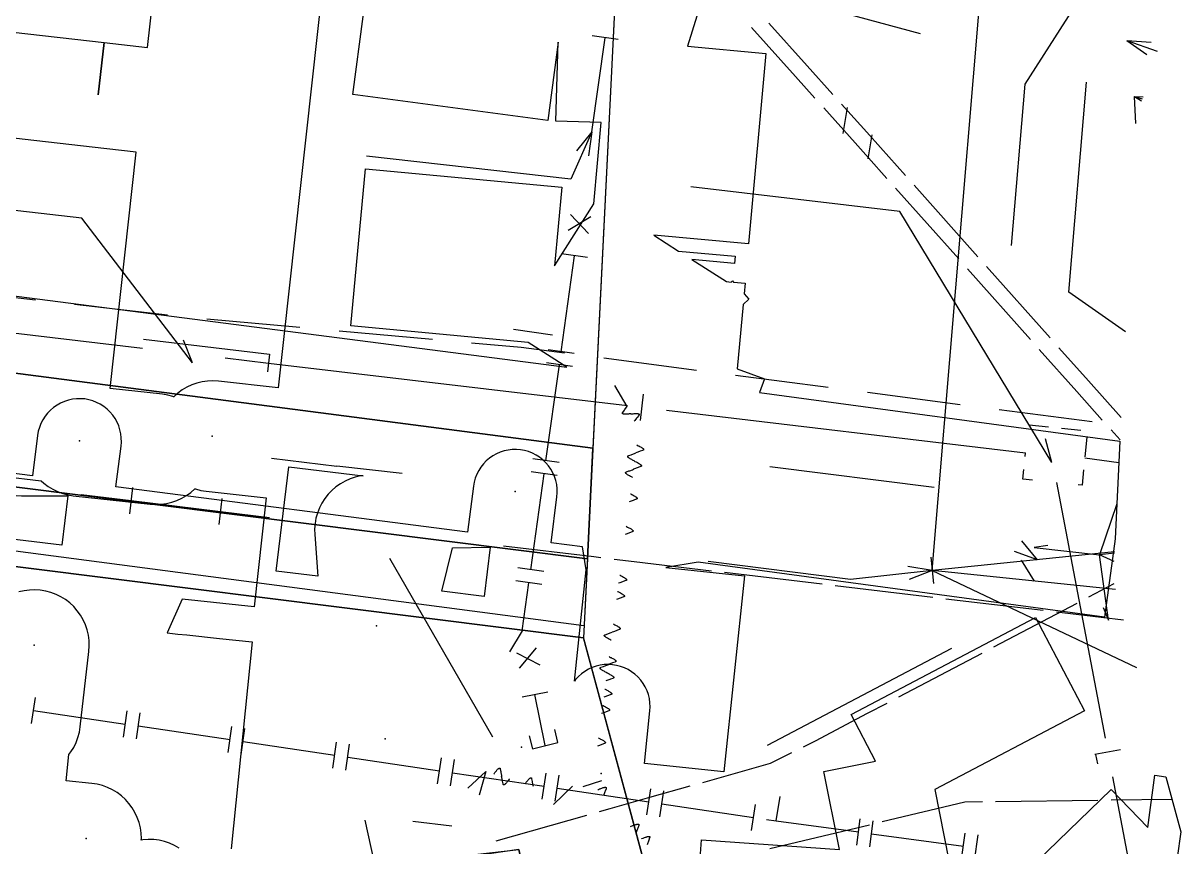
# Model space of a CAD drawing. Header units: metres. Extents: x 8858 to 9287, y -8974 to -8722.
# Drawn here: x 9237.39 to 9281.39, y -8892.95 to -8861.65 of the extents above; entities that cross this region are included whole.
import ezdxf

# ---------------------------------------------------------------- set-up
doc = ezdxf.new("R2010")
doc.units = ezdxf.units.M
for name, color, linetype in [('BOUNDARY', 7, 'Continuous'), ('BUSH', 7, 'Continuous'), ('CURB', 7, 'Continuous'), ('ELECTR_CABLE', 7, 'Continuous'), ('ELECTR_CABLE_COMM', 7, 'Continuous'), ('GAS', 7, 'Continuous'), ('GRASS', 7, 'Continuous'), ('GROUND', 7, 'Continuous'), ('HEAT', 7, 'Continuous'), ('OVERHEAD_POWER_LINE', 7, 'Continuous'), ('ROAD', 7, 'Continuous'), ('SEWER', 7, 'Continuous'), ('SIDEWALK_PATH', 7, 'Continuous'), ('TREE', 7, 'Continuous'), ('WATER_PIPELINE', 7, 'Continuous')]:
    doc.layers.add(name, color=color, linetype=linetype)

msp = doc.modelspace()

# ---------------------------------------------------------------- linework, layer by layer
at = {"layer": 'BOUNDARY'}
msp.add_lwpolyline([(9259.967, -8859.109), (9258.685, -8885.016), (9268.182, -8920.147), (9268.82, -8923.047), (9267.966, -8923.817), (9267.42, -8921.339), (9266.548, -8921.531), (9265.888, -8918.532), (9259.234, -8919.997), (9258.509, -8916.701), (9256.561, -8917.13), (9256.221, -8915.584), (9255.049, -8915.842), (9255.591, -8918.306), (9253.373, -8918.777), (9253.899, -8921.17), (9239.575, -8924.322), (9238.893, -8921.222), (9236.71, -8921.702)], dxfattribs=at)
at = {"layer": 'BUSH'}
for p in [(9244.577, -8877.346), (9237.801, -8885.282)]:
    msp.add_point(p, dxfattribs=at)
at = {"layer": 'CURB'}
for points in [[(9005.826, -8841.827), (9152.03, -8860.335), (9182.343, -8867.842), (9259.042, -8877.797)], [(9258.834, -8882.007), (9125.548, -8865.277), (9009.014, -8849.869)], [(9258.704, -8884.548), (9231.589, -8880.989)]]:
    msp.add_lwpolyline(points, dxfattribs=at)
at = {"layer": 'ELECTR_CABLE'}
for points in [[(9265.073, -8861.818), (9266.739, -8863.671), (9267.481, -8864.495)], [(9265.73, -8861.652), (9267.185, -8863.269), (9268.162, -8864.355)], [(9279.334, -8862.304), (9280.097, -8862.843)], [(9279.334, -8862.304), (9280.266, -8862.372)], [(9279.334, -8862.304), (9280.49, -8862.718)], [(9277.135, -8871.866), (9277.804, -8863.895)], [(9279.629, -8864.43), (9279.892, -8864.602)], [(9279.629, -8864.43), (9279.956, -8864.442)], [(9279.677, -8865.463), (9279.629, -8864.43)], [(9279.629, -8864.43), (9279.923, -8864.523)], [(9267.816, -8864.867), (9269.01, -8866.193), (9269.525, -8866.772), (9270.218, -8867.549)], [(9268.497, -8864.727), (9269.456, -8865.793), (9269.973, -8866.372), (9270.922, -8867.437)], [(9268.708, -8864.851), (9268.549, -8865.839)], [(9269.645, -8865.893), (9269.494, -8866.799)], [(9270.551, -8867.922), (9272.948, -8870.609)], [(9271.255, -8867.81), (9273.675, -8870.524)], [(9273.28, -8870.982), (9275.677, -8873.67)], [(9274.008, -8870.897), (9276.429, -8873.611)], [(9234.32, -8871.754), (9237.852, -8872.158)], [(9279.286, -8873.372), (9277.135, -8871.866)], [(9239.342, -8872.328), (9242.874, -8872.732)], [(9244.366, -8872.882), (9247.907, -8873.201)], [(9257.505, -8873.501), (9256.023, -8873.289)], [(9249.4, -8873.336), (9252.941, -8873.656)], [(9254.435, -8873.791), (9256.315, -8873.961), (9257.968, -8874.176)], [(9276.01, -8874.043), (9277.433, -8875.639), (9278.407, -8876.73)], [(9276.761, -8873.984), (9277.881, -8875.239), (9279.124, -8876.634)], [(9259.455, -8874.37), (9262.98, -8874.829)], [(9264.468, -8875.023), (9267.992, -8875.482)], [(9260.352, -8876.212), (9259.873, -8875.411)], [(9269.48, -8875.675), (9273.005, -8876.134)], [(9260.483, -8876.495), (9260.468, -8876.496), (9260.417, -8876.5), (9260.394, -8876.502), (9260.36, -8876.504), (9260.322, -8876.507), (9260.296, -8876.507), (9260.271, -8876.508), (9260.252, -8876.507), (9260.233, -8876.506), (9260.221, -8876.505), (9260.212, -8876.504), (9260.203, -8876.503), (9260.199, -8876.502), (9260.196, -8876.501), (9260.189, -8876.499), (9260.185, -8876.498), (9260.182, -8876.497), (9260.179, -8876.495), (9260.176, -8876.494), (9260.173, -8876.491), (9260.171, -8876.49), (9260.17, -8876.489), (9260.169, -8876.488), (9260.168, -8876.486), (9260.167, -8876.485), (9260.166, -8876.484), (9260.165, -8876.482), (9260.164, -8876.48), (9260.164, -8876.479), (9260.163, -8876.478), (9260.163, -8876.477), (9260.163, -8876.476), (9260.163, -8876.475), (9260.163, -8876.473), (9260.163, -8876.472), (9260.163, -8876.469), (9260.163, -8876.468), (9260.163, -8876.467), (9260.164, -8876.465), (9260.164, -8876.464), (9260.165, -8876.462), (9260.165, -8876.461), (9260.167, -8876.458), (9260.168, -8876.456), (9260.17, -8876.453), (9260.172, -8876.449), (9260.174, -8876.445), (9260.179, -8876.439), (9260.239, -8876.359), (9260.259, -8876.333), (9260.326, -8876.246), (9260.352, -8876.212)], [(9274.492, -8876.328), (9278.017, -8876.787)], [(9260.483, -8876.495), (9260.499, -8876.494), (9260.55, -8876.489), (9260.572, -8876.488), (9260.607, -8876.485), (9260.645, -8876.483), (9260.671, -8876.482), (9260.696, -8876.482), (9260.715, -8876.482), (9260.734, -8876.483), (9260.745, -8876.484), (9260.755, -8876.486), (9260.764, -8876.487), (9260.767, -8876.488), (9260.771, -8876.489), (9260.777, -8876.491), (9260.781, -8876.492), (9260.784, -8876.493), (9260.787, -8876.495), (9260.79, -8876.496), (9260.794, -8876.498), (9260.796, -8876.5), (9260.797, -8876.501), (9260.798, -8876.502), (9260.799, -8876.503), (9260.8, -8876.504), (9260.801, -8876.506), (9260.802, -8876.508), (9260.803, -8876.509), (9260.803, -8876.51), (9260.803, -8876.511), (9260.804, -8876.512), (9260.804, -8876.514), (9260.804, -8876.515), (9260.804, -8876.516), (9260.804, -8876.518), (9260.804, -8876.52), (9260.804, -8876.522), (9260.803, -8876.523), (9260.803, -8876.524), (9260.802, -8876.526), (9260.802, -8876.527), (9260.801, -8876.529), (9260.8, -8876.532), (9260.799, -8876.534), (9260.797, -8876.537), (9260.795, -8876.541), (9260.792, -8876.544), (9260.787, -8876.551), (9260.728, -8876.63), (9260.707, -8876.656), (9260.641, -8876.744), (9260.615, -8876.778)], [(9278.739, -8877.103), (9279.082, -8877.488)], [(9260.71, -8877.673), (9260.723, -8877.68), (9260.769, -8877.704), (9260.789, -8877.714), (9260.819, -8877.731), (9260.853, -8877.749), (9260.875, -8877.762), (9260.897, -8877.776), (9260.912, -8877.786), (9260.928, -8877.797), (9260.937, -8877.804), (9260.945, -8877.81), (9260.951, -8877.816), (9260.954, -8877.819), (9260.956, -8877.822), (9260.961, -8877.826), (9260.963, -8877.83), (9260.965, -8877.832), (9260.967, -8877.835), (9260.969, -8877.838), (9260.97, -8877.842), (9260.971, -8877.844), (9260.972, -8877.846), (9260.972, -8877.847), (9260.972, -8877.849), (9260.972, -8877.85), (9260.973, -8877.852), (9260.972, -8877.854), (9260.972, -8877.856), (9260.972, -8877.857), (9260.972, -8877.858), (9260.971, -8877.859), (9260.971, -8877.86), (9260.97, -8877.861), (9260.969, -8877.862), (9260.969, -8877.864), (9260.967, -8877.866), (9260.966, -8877.867), (9260.965, -8877.868), (9260.964, -8877.869), (9260.963, -8877.87), (9260.962, -8877.871), (9260.961, -8877.872), (9260.958, -8877.873), (9260.956, -8877.875), (9260.953, -8877.876), (9260.949, -8877.878), (9260.945, -8877.88), (9260.937, -8877.883), (9260.844, -8877.918), (9260.813, -8877.929), (9260.71, -8877.967), (9260.67, -8877.982)], [(9260.629, -8878.292), (9260.616, -8878.285), (9260.57, -8878.261), (9260.55, -8878.25), (9260.52, -8878.234), (9260.486, -8878.215), (9260.464, -8878.202), (9260.442, -8878.189), (9260.427, -8878.179), (9260.411, -8878.168), (9260.402, -8878.161), (9260.394, -8878.154), (9260.388, -8878.148), (9260.385, -8878.146), (9260.383, -8878.143), (9260.378, -8878.138), (9260.376, -8878.135), (9260.374, -8878.132), (9260.372, -8878.129), (9260.37, -8878.126), (9260.369, -8878.123), (9260.368, -8878.121), (9260.367, -8878.119), (9260.367, -8878.117), (9260.367, -8878.116), (9260.367, -8878.114), (9260.367, -8878.112), (9260.367, -8878.111), (9260.367, -8878.109), (9260.367, -8878.108), (9260.367, -8878.107), (9260.368, -8878.106), (9260.368, -8878.105), (9260.369, -8878.103), (9260.37, -8878.102), (9260.37, -8878.101), (9260.372, -8878.099), (9260.373, -8878.098), (9260.374, -8878.097), (9260.375, -8878.096), (9260.376, -8878.095), (9260.377, -8878.094), (9260.378, -8878.093), (9260.381, -8878.091), (9260.383, -8878.09), (9260.386, -8878.088), (9260.39, -8878.086), (9260.394, -8878.085), (9260.402, -8878.082), (9260.495, -8878.047), (9260.526, -8878.035), (9260.629, -8877.997), (9260.67, -8877.982)], [(9260.629, -8878.292), (9260.643, -8878.299), (9260.688, -8878.322), (9260.708, -8878.333), (9260.739, -8878.349), (9260.772, -8878.368), (9260.794, -8878.381), (9260.816, -8878.394), (9260.831, -8878.405), (9260.847, -8878.416), (9260.856, -8878.423), (9260.864, -8878.429), (9260.87, -8878.435), (9260.873, -8878.438), (9260.875, -8878.44), (9260.88, -8878.445), (9260.883, -8878.449), (9260.884, -8878.451), (9260.886, -8878.454), (9260.888, -8878.457), (9260.89, -8878.46), (9260.89, -8878.463), (9260.891, -8878.464), (9260.891, -8878.466), (9260.892, -8878.468), (9260.892, -8878.469), (9260.892, -8878.471), (9260.892, -8878.473), (9260.891, -8878.475), (9260.891, -8878.476), (9260.891, -8878.477), (9260.89, -8878.478), (9260.89, -8878.479), (9260.889, -8878.48), (9260.889, -8878.481), (9260.888, -8878.483), (9260.886, -8878.484), (9260.885, -8878.485), (9260.885, -8878.486), (9260.883, -8878.487), (9260.882, -8878.489), (9260.881, -8878.489), (9260.88, -8878.49), (9260.877, -8878.492), (9260.875, -8878.493), (9260.872, -8878.495), (9260.868, -8878.497), (9260.864, -8878.499), (9260.856, -8878.501), (9260.763, -8878.537), (9260.732, -8878.548), (9260.629, -8878.586), (9260.589, -8878.601)], [(9260.548, -8878.91), (9260.535, -8878.903), (9260.489, -8878.88), (9260.469, -8878.869), (9260.439, -8878.853), (9260.406, -8878.834), (9260.383, -8878.821), (9260.361, -8878.808), (9260.346, -8878.797), (9260.331, -8878.786), (9260.321, -8878.779), (9260.314, -8878.773), (9260.307, -8878.767), (9260.305, -8878.764), (9260.302, -8878.762), (9260.298, -8878.757), (9260.295, -8878.754), (9260.293, -8878.751), (9260.291, -8878.748), (9260.29, -8878.745), (9260.288, -8878.742), (9260.287, -8878.739), (9260.287, -8878.738), (9260.286, -8878.736), (9260.286, -8878.735), (9260.286, -8878.733), (9260.286, -8878.731), (9260.286, -8878.729), (9260.286, -8878.727), (9260.286, -8878.727), (9260.287, -8878.725), (9260.287, -8878.724), (9260.287, -8878.723), (9260.288, -8878.722), (9260.289, -8878.721), (9260.29, -8878.719), (9260.291, -8878.718), (9260.292, -8878.717), (9260.293, -8878.716), (9260.294, -8878.715), (9260.295, -8878.714), (9260.297, -8878.713), (9260.298, -8878.712), (9260.3, -8878.71), (9260.302, -8878.709), (9260.306, -8878.707), (9260.31, -8878.705), (9260.314, -8878.704), (9260.321, -8878.701), (9260.414, -8878.665), (9260.445, -8878.654), (9260.548, -8878.616), (9260.589, -8878.601)], [(9241.437, -8880.288), (9241.557, -8879.296)], [(9239.595, -8879.562), (9241.497, -8879.792)], [(9241.497, -8879.792), (9244.893, -8880.203)], [(9244.833, -8880.699), (9244.953, -8879.707)], [(9260.468, -8879.529), (9260.481, -8879.536), (9260.526, -8879.56), (9260.547, -8879.571), (9260.577, -8879.587), (9260.61, -8879.606), (9260.633, -8879.619), (9260.654, -8879.632), (9260.67, -8879.642), (9260.685, -8879.653), (9260.695, -8879.66), (9260.702, -8879.667), (9260.709, -8879.672), (9260.711, -8879.675), (9260.714, -8879.678), (9260.718, -8879.683), (9260.721, -8879.686), (9260.723, -8879.689), (9260.725, -8879.692), (9260.726, -8879.694), (9260.728, -8879.698), (9260.729, -8879.7), (9260.729, -8879.702), (9260.73, -8879.703), (9260.73, -8879.705), (9260.73, -8879.706), (9260.73, -8879.708), (9260.73, -8879.71), (9260.73, -8879.712), (9260.73, -8879.713), (9260.729, -8879.714), (9260.729, -8879.715), (9260.728, -8879.716), (9260.728, -8879.717), (9260.727, -8879.719), (9260.726, -8879.72), (9260.725, -8879.722), (9260.724, -8879.723), (9260.723, -8879.724), (9260.722, -8879.725), (9260.721, -8879.726), (9260.719, -8879.727), (9260.718, -8879.728), (9260.715, -8879.73), (9260.714, -8879.731), (9260.71, -8879.732), (9260.706, -8879.734), (9260.702, -8879.736), (9260.695, -8879.739), (9260.601, -8879.774), (9260.57, -8879.785), (9260.467, -8879.824), (9260.427, -8879.839)], [(9244.893, -8880.203), (9246.746, -8880.427)], [(9260.306, -8880.767), (9260.32, -8880.774), (9260.365, -8880.797), (9260.385, -8880.808), (9260.415, -8880.824), (9260.449, -8880.843), (9260.471, -8880.856), (9260.493, -8880.869), (9260.508, -8880.88), (9260.524, -8880.891), (9260.533, -8880.898), (9260.541, -8880.904), (9260.547, -8880.91), (9260.55, -8880.913), (9260.552, -8880.915), (9260.557, -8880.92), (9260.559, -8880.924), (9260.561, -8880.926), (9260.563, -8880.929), (9260.565, -8880.932), (9260.566, -8880.935), (9260.567, -8880.938), (9260.568, -8880.939), (9260.568, -8880.941), (9260.568, -8880.943), (9260.569, -8880.944), (9260.569, -8880.946), (9260.569, -8880.948), (9260.568, -8880.95), (9260.568, -8880.951), (9260.568, -8880.952), (9260.567, -8880.953), (9260.567, -8880.954), (9260.566, -8880.955), (9260.566, -8880.956), (9260.565, -8880.958), (9260.563, -8880.959), (9260.562, -8880.96), (9260.561, -8880.961), (9260.56, -8880.962), (9260.559, -8880.964), (9260.558, -8880.964), (9260.557, -8880.965), (9260.554, -8880.967), (9260.552, -8880.968), (9260.549, -8880.97), (9260.545, -8880.972), (9260.541, -8880.974), (9260.533, -8880.976), (9260.44, -8881.012), (9260.409, -8881.023), (9260.306, -8881.061), (9260.266, -8881.076)], [(9255.646, -8881.504), (9259.079, -8881.919), (9259.352, -8881.952)], [(9259.849, -8882.012), (9260.612, -8882.104), (9263.555, -8882.455)], [(9264.051, -8882.515), (9267.758, -8882.957)], [(9260.064, -8882.623), (9260.077, -8882.63), (9260.123, -8882.654), (9260.143, -8882.664), (9260.173, -8882.681), (9260.206, -8882.699), (9260.229, -8882.712), (9260.251, -8882.726), (9260.266, -8882.736), (9260.281, -8882.747), (9260.291, -8882.754), (9260.298, -8882.76), (9260.305, -8882.766), (9260.307, -8882.769), (9260.31, -8882.772), (9260.314, -8882.776), (9260.317, -8882.78), (9260.319, -8882.782), (9260.321, -8882.785), (9260.322, -8882.788), (9260.324, -8882.792), (9260.325, -8882.794), (9260.325, -8882.796), (9260.326, -8882.797), (9260.326, -8882.799), (9260.326, -8882.8), (9260.326, -8882.802), (9260.326, -8882.804), (9260.326, -8882.806), (9260.326, -8882.807), (9260.325, -8882.808), (9260.325, -8882.809), (9260.325, -8882.81), (9260.324, -8882.811), (9260.323, -8882.812), (9260.322, -8882.814), (9260.321, -8882.816), (9260.32, -8882.817), (9260.319, -8882.818), (9260.318, -8882.819), (9260.317, -8882.82), (9260.315, -8882.821), (9260.314, -8882.822), (9260.312, -8882.823), (9260.31, -8882.825), (9260.306, -8882.826), (9260.302, -8882.828), (9260.298, -8882.83), (9260.291, -8882.833), (9260.198, -8882.868), (9260.167, -8882.879), (9260.064, -8882.917), (9260.023, -8882.932)], [(9278.847, -8882.958), (9277.884, -8883.465)], [(9259.983, -8883.242), (9259.996, -8883.249), (9260.042, -8883.272), (9260.062, -8883.283), (9260.092, -8883.299), (9260.126, -8883.318), (9260.148, -8883.331), (9260.17, -8883.344), (9260.185, -8883.355), (9260.201, -8883.366), (9260.21, -8883.373), (9260.218, -8883.379), (9260.224, -8883.385), (9260.227, -8883.388), (9260.229, -8883.39), (9260.234, -8883.395), (9260.236, -8883.399), (9260.238, -8883.401), (9260.24, -8883.404), (9260.242, -8883.407), (9260.243, -8883.41), (9260.244, -8883.413), (9260.245, -8883.414), (9260.245, -8883.416), (9260.245, -8883.418), (9260.245, -8883.419), (9260.246, -8883.421), (9260.245, -8883.423), (9260.245, -8883.425), (9260.245, -8883.426), (9260.245, -8883.427), (9260.244, -8883.428), (9260.244, -8883.429), (9260.243, -8883.43), (9260.242, -8883.431), (9260.242, -8883.433), (9260.24, -8883.434), (9260.239, -8883.435), (9260.238, -8883.436), (9260.237, -8883.437), (9260.236, -8883.439), (9260.235, -8883.439), (9260.234, -8883.44), (9260.231, -8883.442), (9260.229, -8883.443), (9260.226, -8883.445), (9260.222, -8883.447), (9260.218, -8883.449), (9260.21, -8883.451), (9260.117, -8883.487), (9260.086, -8883.498), (9259.983, -8883.536), (9259.943, -8883.551)], [(9268.254, -8883.016), (9271.961, -8883.459)], [(9272.457, -8883.518), (9276.164, -8883.96)], [(9277.441, -8883.697), (9274.271, -8885.365)], [(9276.66, -8884.019), (9279.216, -8884.325)], [(9259.821, -8884.479), (9259.835, -8884.486), (9259.88, -8884.51), (9259.9, -8884.521), (9259.931, -8884.537), (9259.964, -8884.556), (9259.987, -8884.569), (9260.008, -8884.582), (9260.024, -8884.592), (9260.039, -8884.603), (9260.048, -8884.61), (9260.056, -8884.617), (9260.062, -8884.622), (9260.065, -8884.625), (9260.068, -8884.628), (9260.072, -8884.633), (9260.075, -8884.636), (9260.077, -8884.639), (9260.078, -8884.642), (9260.08, -8884.644), (9260.082, -8884.648), (9260.083, -8884.65), (9260.083, -8884.652), (9260.083, -8884.653), (9260.084, -8884.655), (9260.084, -8884.656), (9260.084, -8884.658), (9260.084, -8884.66), (9260.084, -8884.662), (9260.083, -8884.663), (9260.083, -8884.664), (9260.083, -8884.665), (9260.082, -8884.666), (9260.082, -8884.667), (9260.081, -8884.669), (9260.08, -8884.67), (9260.079, -8884.672), (9260.078, -8884.673), (9260.077, -8884.674), (9260.076, -8884.675), (9260.074, -8884.676), (9260.073, -8884.677), (9260.072, -8884.678), (9260.069, -8884.68), (9260.067, -8884.681), (9260.064, -8884.682), (9260.06, -8884.684), (9260.056, -8884.686), (9260.048, -8884.689), (9259.955, -8884.724), (9259.924, -8884.735), (9259.821, -8884.774), (9259.781, -8884.789)], [(9259.741, -8885.098), (9259.727, -8885.091), (9259.682, -8885.067), (9259.662, -8885.056), (9259.631, -8885.04), (9259.598, -8885.021), (9259.575, -8885.008), (9259.554, -8884.995), (9259.538, -8884.985), (9259.523, -8884.974), (9259.514, -8884.967), (9259.506, -8884.96), (9259.499, -8884.955), (9259.497, -8884.952), (9259.494, -8884.949), (9259.49, -8884.944), (9259.487, -8884.941), (9259.485, -8884.938), (9259.483, -8884.936), (9259.482, -8884.933), (9259.48, -8884.929), (9259.479, -8884.927), (9259.479, -8884.925), (9259.478, -8884.924), (9259.478, -8884.922), (9259.478, -8884.921), (9259.478, -8884.919), (9259.478, -8884.917), (9259.478, -8884.915), (9259.479, -8884.914), (9259.479, -8884.913), (9259.479, -8884.912), (9259.48, -8884.911), (9259.48, -8884.91), (9259.481, -8884.908), (9259.482, -8884.907), (9259.483, -8884.905), (9259.484, -8884.904), (9259.485, -8884.903), (9259.486, -8884.902), (9259.488, -8884.901), (9259.489, -8884.9), (9259.49, -8884.899), (9259.493, -8884.897), (9259.495, -8884.896), (9259.498, -8884.895), (9259.502, -8884.893), (9259.506, -8884.891), (9259.514, -8884.888), (9259.607, -8884.853), (9259.638, -8884.842), (9259.741, -8884.803), (9259.781, -8884.789)], [(9273.828, -8885.597), (9270.658, -8887.265)], [(9259.579, -8886.335), (9259.566, -8886.328), (9259.52, -8886.305), (9259.5, -8886.294), (9259.47, -8886.278), (9259.436, -8886.259), (9259.414, -8886.246), (9259.392, -8886.233), (9259.377, -8886.222), (9259.361, -8886.211), (9259.352, -8886.204), (9259.344, -8886.198), (9259.338, -8886.192), (9259.335, -8886.189), (9259.333, -8886.187), (9259.328, -8886.182), (9259.326, -8886.179), (9259.324, -8886.176), (9259.322, -8886.173), (9259.32, -8886.17), (9259.319, -8886.167), (9259.318, -8886.164), (9259.317, -8886.163), (9259.317, -8886.161), (9259.317, -8886.16), (9259.316, -8886.158), (9259.316, -8886.156), (9259.317, -8886.154), (9259.317, -8886.152), (9259.317, -8886.152), (9259.317, -8886.15), (9259.318, -8886.149), (9259.318, -8886.148), (9259.319, -8886.147), (9259.319, -8886.146), (9259.32, -8886.144), (9259.322, -8886.143), (9259.323, -8886.142), (9259.324, -8886.141), (9259.325, -8886.14), (9259.326, -8886.139), (9259.327, -8886.138), (9259.328, -8886.137), (9259.331, -8886.135), (9259.333, -8886.134), (9259.336, -8886.132), (9259.34, -8886.13), (9259.344, -8886.129), (9259.352, -8886.126), (9259.445, -8886.09), (9259.476, -8886.079), (9259.579, -8886.041), (9259.619, -8886.026)], [(9259.66, -8885.717), (9259.673, -8885.724), (9259.719, -8885.747), (9259.739, -8885.758), (9259.769, -8885.774), (9259.803, -8885.793), (9259.825, -8885.806), (9259.847, -8885.819), (9259.862, -8885.83), (9259.878, -8885.841), (9259.887, -8885.848), (9259.894, -8885.854), (9259.901, -8885.86), (9259.904, -8885.863), (9259.906, -8885.865), (9259.911, -8885.87), (9259.913, -8885.874), (9259.915, -8885.876), (9259.917, -8885.879), (9259.919, -8885.882), (9259.92, -8885.885), (9259.921, -8885.888), (9259.922, -8885.889), (9259.922, -8885.891), (9259.922, -8885.893), (9259.922, -8885.894), (9259.922, -8885.896), (9259.922, -8885.898), (9259.922, -8885.9), (9259.922, -8885.901), (9259.921, -8885.902), (9259.921, -8885.903), (9259.921, -8885.904), (9259.92, -8885.905), (9259.919, -8885.906), (9259.918, -8885.908), (9259.917, -8885.909), (9259.916, -8885.91), (9259.915, -8885.911), (9259.914, -8885.912), (9259.913, -8885.913), (9259.912, -8885.914), (9259.91, -8885.915), (9259.908, -8885.917), (9259.906, -8885.918), (9259.903, -8885.92), (9259.898, -8885.922), (9259.894, -8885.924), (9259.887, -8885.926), (9259.794, -8885.962), (9259.763, -8885.973), (9259.66, -8886.011), (9259.619, -8886.026)], [(9259.579, -8886.335), (9259.593, -8886.342), (9259.638, -8886.366), (9259.658, -8886.377), (9259.688, -8886.393), (9259.722, -8886.412), (9259.744, -8886.425), (9259.766, -8886.438), (9259.781, -8886.448), (9259.797, -8886.459), (9259.806, -8886.467), (9259.814, -8886.473), (9259.82, -8886.479), (9259.823, -8886.481), (9259.825, -8886.484), (9259.83, -8886.489), (9259.832, -8886.492), (9259.834, -8886.495), (9259.836, -8886.498), (9259.838, -8886.501), (9259.839, -8886.504), (9259.84, -8886.506), (9259.841, -8886.508), (9259.841, -8886.51), (9259.841, -8886.511), (9259.842, -8886.513), (9259.842, -8886.515), (9259.842, -8886.517), (9259.841, -8886.519), (9259.841, -8886.519), (9259.841, -8886.52), (9259.84, -8886.521), (9259.84, -8886.523), (9259.839, -8886.524), (9259.839, -8886.525), (9259.838, -8886.526), (9259.836, -8886.528), (9259.835, -8886.529), (9259.834, -8886.53), (9259.833, -8886.531), (9259.832, -8886.532), (9259.831, -8886.533), (9259.83, -8886.534), (9259.827, -8886.536), (9259.825, -8886.537), (9259.822, -8886.539), (9259.818, -8886.541), (9259.814, -8886.542), (9259.806, -8886.545), (9259.713, -8886.58), (9259.682, -8886.592), (9259.579, -8886.63), (9259.539, -8886.645)], [(9259.498, -8886.954), (9259.512, -8886.961), (9259.557, -8886.985), (9259.577, -8886.996), (9259.608, -8887.012), (9259.641, -8887.031), (9259.663, -8887.044), (9259.685, -8887.057), (9259.701, -8887.067), (9259.716, -8887.078), (9259.725, -8887.085), (9259.733, -8887.092), (9259.739, -8887.097), (9259.742, -8887.1), (9259.745, -8887.103), (9259.749, -8887.108), (9259.752, -8887.111), (9259.754, -8887.114), (9259.755, -8887.117), (9259.757, -8887.119), (9259.759, -8887.123), (9259.76, -8887.125), (9259.76, -8887.127), (9259.76, -8887.128), (9259.761, -8887.13), (9259.761, -8887.131), (9259.761, -8887.133), (9259.761, -8887.135), (9259.76, -8887.137), (9259.76, -8887.138), (9259.76, -8887.139), (9259.76, -8887.14), (9259.759, -8887.141), (9259.759, -8887.142), (9259.758, -8887.144), (9259.757, -8887.145), (9259.756, -8887.147), (9259.755, -8887.148), (9259.754, -8887.149), (9259.753, -8887.15), (9259.751, -8887.151), (9259.75, -8887.152), (9259.749, -8887.153), (9259.746, -8887.155), (9259.744, -8887.156), (9259.741, -8887.157), (9259.737, -8887.159), (9259.733, -8887.161), (9259.725, -8887.164), (9259.632, -8887.199), (9259.601, -8887.21), (9259.498, -8887.249), (9259.458, -8887.264)], [(9259.417, -8887.573), (9259.431, -8887.58), (9259.476, -8887.604), (9259.497, -8887.614), (9259.527, -8887.631), (9259.56, -8887.649), (9259.583, -8887.662), (9259.604, -8887.676), (9259.62, -8887.686), (9259.635, -8887.697), (9259.645, -8887.704), (9259.652, -8887.71), (9259.659, -8887.716), (9259.661, -8887.719), (9259.664, -8887.722), (9259.668, -8887.726), (9259.671, -8887.73), (9259.673, -8887.732), (9259.675, -8887.735), (9259.676, -8887.738), (9259.678, -8887.742), (9259.679, -8887.744), (9259.679, -8887.746), (9259.68, -8887.747), (9259.68, -8887.749), (9259.68, -8887.75), (9259.68, -8887.752), (9259.68, -8887.754), (9259.68, -8887.756), (9259.679, -8887.757), (9259.679, -8887.758), (9259.679, -8887.759), (9259.678, -8887.76), (9259.678, -8887.761), (9259.677, -8887.762), (9259.676, -8887.764), (9259.675, -8887.766), (9259.674, -8887.767), (9259.673, -8887.768), (9259.672, -8887.769), (9259.67, -8887.77), (9259.669, -8887.771), (9259.668, -8887.772), (9259.665, -8887.773), (9259.663, -8887.775), (9259.66, -8887.776), (9259.656, -8887.778), (9259.652, -8887.78), (9259.644, -8887.783), (9259.551, -8887.818), (9259.52, -8887.829), (9259.417, -8887.867), (9259.377, -8887.882)], [(9270.215, -8887.497), (9269.474, -8887.887), (9267.497, -8888.927), (9267.04, -8889.156)], [(9259.256, -8888.81), (9259.269, -8888.817), (9259.315, -8888.841), (9259.335, -8888.852), (9259.365, -8888.868), (9259.399, -8888.887), (9259.421, -8888.9), (9259.443, -8888.913), (9259.458, -8888.923), (9259.474, -8888.934), (9259.483, -8888.942), (9259.491, -8888.948), (9259.497, -8888.954), (9259.5, -8888.956), (9259.502, -8888.959), (9259.507, -8888.964), (9259.509, -8888.967), (9259.511, -8888.97), (9259.513, -8888.973), (9259.515, -8888.976), (9259.516, -8888.979), (9259.517, -8888.981), (9259.518, -8888.983), (9259.518, -8888.985), (9259.518, -8888.986), (9259.518, -8888.988), (9259.519, -8888.99), (9259.518, -8888.992), (9259.518, -8888.994), (9259.518, -8888.994), (9259.518, -8888.995), (9259.517, -8888.996), (9259.517, -8888.998), (9259.516, -8888.999), (9259.515, -8889), (9259.515, -8889.001), (9259.513, -8889.003), (9259.512, -8889.004), (9259.511, -8889.005), (9259.51, -8889.006), (9259.509, -8889.007), (9259.508, -8889.008), (9259.507, -8889.009), (9259.504, -8889.011), (9259.502, -8889.012), (9259.499, -8889.014), (9259.495, -8889.016), (9259.491, -8889.017), (9259.483, -8889.02), (9259.39, -8889.055), (9259.359, -8889.067), (9259.256, -8889.105), (9259.216, -8889.12)], [(9266.593, -8889.379), (9265.785, -8889.783), (9263.207, -8890.511)], [(9255.278, -8890.182), (9255.287, -8890.17), (9255.318, -8890.129), (9255.332, -8890.111), (9255.353, -8890.084), (9255.377, -8890.054), (9255.394, -8890.034), (9255.411, -8890.015), (9255.423, -8890.001), (9255.437, -8889.988), (9255.445, -8889.98), (9255.453, -8889.974), (9255.46, -8889.968), (9255.463, -8889.966), (9255.466, -8889.964), (9255.471, -8889.96), (9255.475, -8889.958), (9255.478, -8889.957), (9255.481, -8889.956), (9255.484, -8889.954), (9255.488, -8889.953), (9255.49, -8889.953), (9255.492, -8889.953), (9255.494, -8889.953), (9255.495, -8889.953), (9255.497, -8889.953), (9255.499, -8889.953), (9255.501, -8889.953), (9255.503, -8889.954), (9255.503, -8889.954), (9255.504, -8889.955), (9255.505, -8889.955), (9255.506, -8889.956), (9255.507, -8889.957), (9255.508, -8889.958), (9255.51, -8889.959), (9255.511, -8889.961), (9255.512, -8889.962), (9255.513, -8889.963), (9255.514, -8889.964), (9255.514, -8889.965), (9255.515, -8889.967), (9255.516, -8889.968), (9255.517, -8889.971), (9255.518, -8889.973), (9255.519, -8889.977), (9255.52, -8889.981), (9255.521, -8889.985), (9255.523, -8889.993), (9255.542, -8890.091), (9255.548, -8890.123), (9255.568, -8890.231), (9255.576, -8890.274)], [(9254.98, -8890.09), (9254.292, -8890.721)], [(9254.98, -8890.09), (9254.716, -8890.986)], [(9255.874, -8890.366), (9255.865, -8890.378), (9255.834, -8890.418), (9255.82, -8890.436), (9255.799, -8890.464), (9255.775, -8890.493), (9255.758, -8890.513), (9255.741, -8890.532), (9255.729, -8890.546), (9255.715, -8890.559), (9255.707, -8890.567), (9255.699, -8890.574), (9255.692, -8890.579), (9255.689, -8890.581), (9255.686, -8890.583), (9255.681, -8890.587), (9255.677, -8890.589), (9255.674, -8890.59), (9255.671, -8890.592), (9255.668, -8890.593), (9255.664, -8890.594), (9255.662, -8890.594), (9255.66, -8890.594), (9255.658, -8890.595), (9255.657, -8890.595), (9255.655, -8890.594), (9255.653, -8890.594), (9255.651, -8890.594), (9255.649, -8890.593), (9255.649, -8890.593), (9255.648, -8890.592), (9255.647, -8890.592), (9255.646, -8890.591), (9255.645, -8890.59), (9255.644, -8890.589), (9255.642, -8890.588), (9255.641, -8890.587), (9255.64, -8890.586), (9255.639, -8890.585), (9255.638, -8890.583), (9255.638, -8890.582), (9255.637, -8890.58), (9255.636, -8890.579), (9255.635, -8890.576), (9255.634, -8890.574), (9255.633, -8890.571), (9255.632, -8890.566), (9255.631, -8890.562), (9255.629, -8890.554), (9255.61, -8890.456), (9255.604, -8890.424), (9255.584, -8890.316), (9255.576, -8890.274)], [(9256.47, -8890.549), (9256.48, -8890.537), (9256.511, -8890.496), (9256.525, -8890.478), (9256.546, -8890.451), (9256.57, -8890.422), (9256.587, -8890.402), (9256.603, -8890.382), (9256.616, -8890.369), (9256.629, -8890.356), (9256.638, -8890.348), (9256.645, -8890.341), (9256.652, -8890.336), (9256.655, -8890.334), (9256.658, -8890.332), (9256.664, -8890.328), (9256.668, -8890.326), (9256.671, -8890.325), (9256.674, -8890.323), (9256.677, -8890.322), (9256.681, -8890.321), (9256.683, -8890.321), (9256.685, -8890.32), (9256.686, -8890.32), (9256.688, -8890.32), (9256.689, -8890.32), (9256.691, -8890.321), (9256.693, -8890.321), (9256.695, -8890.322), (9256.696, -8890.322), (9256.697, -8890.323), (9256.698, -8890.323), (9256.699, -8890.324), (9256.7, -8890.324), (9256.701, -8890.325), (9256.702, -8890.327), (9256.704, -8890.328), (9256.705, -8890.329), (9256.705, -8890.33), (9256.706, -8890.332), (9256.707, -8890.333), (9256.708, -8890.334), (9256.708, -8890.336), (9256.71, -8890.339), (9256.711, -8890.341), (9256.712, -8890.344), (9256.713, -8890.349), (9256.714, -8890.353), (9256.715, -8890.361), (9256.735, -8890.459), (9256.74, -8890.491), (9256.761, -8890.599), (9256.769, -8890.641)], [(9258.672, -8890.653), (9259.388, -8890.427)], [(9257.545, -8891.338), (9258.267, -8890.646)], [(9259.237, -8890.773), (9259.251, -8890.767), (9259.299, -8890.749), (9259.32, -8890.741), (9259.352, -8890.728), (9259.388, -8890.715), (9259.413, -8890.707), (9259.437, -8890.699), (9259.455, -8890.694), (9259.473, -8890.69), (9259.485, -8890.688), (9259.495, -8890.686), (9259.503, -8890.685), (9259.507, -8890.685), (9259.511, -8890.684), (9259.517, -8890.684), (9259.522, -8890.685), (9259.525, -8890.685), (9259.528, -8890.685), (9259.531, -8890.686), (9259.535, -8890.687), (9259.537, -8890.688), (9259.539, -8890.689), (9259.54, -8890.689), (9259.542, -8890.69), (9259.543, -8890.691), (9259.545, -8890.692), (9259.546, -8890.694), (9259.547, -8890.695), (9259.548, -8890.696), (9259.548, -8890.697), (9259.549, -8890.698), (9259.549, -8890.699), (9259.55, -8890.7), (9259.55, -8890.701), (9259.551, -8890.703), (9259.551, -8890.705), (9259.551, -8890.707), (9259.551, -8890.708), (9259.551, -8890.709), (9259.551, -8890.711), (9259.551, -8890.713), (9259.551, -8890.714), (9259.551, -8890.717), (9259.55, -8890.72), (9259.55, -8890.723), (9259.548, -8890.727), (9259.547, -8890.732), (9259.544, -8890.739), (9259.51, -8890.833), (9259.498, -8890.863), (9259.459, -8890.966), (9259.444, -8891.006)], [(9262.725, -8890.647), (9261.195, -8891.079), (9259.693, -8891.503), (9259.278, -8891.62)], [(9270.045, -8891.991), (9273.18, -8891.24), (9273.849, -8891.231)], [(9274.349, -8891.224), (9278.242, -8891.173)], [(9278.742, -8891.166), (9281.057, -8891.135)], [(9258.797, -8891.756), (9255.349, -8892.729)], [(9251.048, -8894.94), (9250.384, -8891.936)], [(9253.687, -8892.164), (9252.201, -8891.983)], [(9260.479, -8892.173), (9260.494, -8892.168), (9260.541, -8892.149), (9260.563, -8892.141), (9260.595, -8892.129), (9260.631, -8892.116), (9260.655, -8892.107), (9260.68, -8892.1), (9260.697, -8892.095), (9260.716, -8892.09), (9260.727, -8892.088), (9260.737, -8892.086), (9260.746, -8892.085), (9260.749, -8892.085), (9260.753, -8892.085), (9260.76, -8892.085), (9260.764, -8892.085), (9260.767, -8892.085), (9260.771, -8892.086), (9260.774, -8892.086), (9260.778, -8892.087), (9260.78, -8892.088), (9260.781, -8892.089), (9260.783, -8892.09), (9260.784, -8892.091), (9260.785, -8892.091), (9260.787, -8892.093), (9260.788, -8892.094), (9260.79, -8892.095), (9260.79, -8892.096), (9260.791, -8892.097), (9260.791, -8892.098), (9260.792, -8892.099), (9260.792, -8892.1), (9260.793, -8892.102), (9260.793, -8892.103), (9260.794, -8892.105), (9260.794, -8892.107), (9260.794, -8892.108), (9260.794, -8892.11), (9260.794, -8892.111), (9260.794, -8892.113), (9260.794, -8892.114), (9260.793, -8892.118), (9260.793, -8892.12), (9260.792, -8892.123), (9260.791, -8892.128), (9260.789, -8892.132), (9260.787, -8892.139), (9260.752, -8892.233), (9260.74, -8892.264), (9260.702, -8892.366), (9260.686, -8892.407)], [(9265.773, -8893.015), (9269.559, -8892.108)], [(9260.893, -8892.64), (9260.908, -8892.634), (9260.955, -8892.616), (9260.977, -8892.608), (9261.009, -8892.595), (9261.045, -8892.582), (9261.069, -8892.574), (9261.094, -8892.566), (9261.112, -8892.561), (9261.13, -8892.557), (9261.141, -8892.555), (9261.151, -8892.553), (9261.16, -8892.552), (9261.163, -8892.552), (9261.167, -8892.552), (9261.174, -8892.551), (9261.178, -8892.552), (9261.181, -8892.552), (9261.185, -8892.552), (9261.188, -8892.553), (9261.192, -8892.554), (9261.194, -8892.555), (9261.195, -8892.556), (9261.197, -8892.556), (9261.198, -8892.557), (9261.199, -8892.558), (9261.201, -8892.559), (9261.202, -8892.561), (9261.204, -8892.562), (9261.204, -8892.563), (9261.205, -8892.564), (9261.205, -8892.565), (9261.206, -8892.566), (9261.206, -8892.567), (9261.207, -8892.568), (9261.207, -8892.57), (9261.208, -8892.572), (9261.208, -8892.574), (9261.208, -8892.575), (9261.208, -8892.576), (9261.208, -8892.578), (9261.208, -8892.58), (9261.208, -8892.581), (9261.207, -8892.584), (9261.207, -8892.587), (9261.206, -8892.59), (9261.205, -8892.595), (9261.204, -8892.599), (9261.201, -8892.606), (9261.166, -8892.7), (9261.154, -8892.73), (9261.116, -8892.833), (9261.101, -8892.873)]]:
    msp.add_lwpolyline(points, dxfattribs=at)
for points in [[(9238.858, -8881.487), (9235.054, -8881.027), (9235.387, -8878.277), (9235.394, -8878.298), (9235.482, -8878.485), (9235.587, -8878.662), (9235.708, -8878.828), (9235.846, -8878.982), (9235.998, -8879.121), (9236.163, -8879.245), (9236.339, -8879.352), (9236.525, -8879.441), (9236.718, -8879.511), (9236.918, -8879.562), (9237.122, -8879.594), (9237.328, -8879.605), (9239.085, -8879.614)], [(9250.311, -8878.844), (9250.209, -8878.856), (9250.008, -8878.901), (9249.812, -8878.965), (9249.624, -8879.048), (9249.444, -8879.15), (9249.276, -8879.268), (9249.119, -8879.402), (9248.977, -8879.551), (9248.85, -8879.714), (9248.739, -8879.888), (9248.646, -8880.071), (9248.572, -8880.264), (9248.516, -8880.462), (9248.481, -8880.665), (9248.465, -8880.871), (9248.47, -8881.077), (9248.584, -8882.664), (9247.002, -8882.473), (9247.482, -8878.502)], [(9254.91, -8883.429), (9253.303, -8883.235), (9253.702, -8881.585), (9255.136, -8881.562)]]:
    msp.add_lwpolyline(points, close=True, dxfattribs=at)
at = {"layer": 'ELECTR_CABLE_COMM'}
for points in [[(9271.501, -8862.049), (9266.241, -8860.623)], [(9271.937, -8882.443), (9273.74, -8860.97)], [(9277.516, -8860.753), (9275.459, -8863.962)], [(9275.459, -8863.962), (9274.944, -8870.093)], [(9272.019, -8879.299), (9265.764, -8878.511)], [(9275.948, -8882.036), (9275.352, -8881.316)], [(9268.83, -8882.795), (9263.423, -8882.106)], [(9271.887, -8881.946), (9271.988, -8882.941)], [(9278.872, -8881.738), (9271.937, -8882.443)], [(9275.948, -8882.036), (9275.067, -8881.726)], [(9275.824, -8882.847), (9275.336, -8882.05)], [(9271.937, -8882.443), (9268.83, -8882.795)], [(9271.937, -8882.443), (9271.015, -8882.296)], [(9271.937, -8882.443), (9271.071, -8882.793)], [(9271.937, -8882.443), (9279.705, -8886.133)], [(9278.903, -8883.167), (9271.937, -8882.443)]]:
    msp.add_lwpolyline(points, dxfattribs=at)
at = {"layer": 'GAS'}
for points in [[(9258.997, -8865.848), (9259.008, -8865.772), (9259.507, -8862.2)], [(9260.002, -8862.27), (9259.012, -8862.131)], [(9259.008, -8865.772), (9258.209, -8867.581)], [(9259.008, -8865.772), (9258.416, -8866.494)], [(9259.008, -8865.772), (9258.873, -8866.696)], [(9258.209, -8867.581), (9250.436, -8866.709)], [(9258.108, -8869.509), (9258.966, -8868.995)], [(9258.189, -8868.915), (9258.878, -8869.639)], [(9257.84, -8874.133), (9258.349, -8870.486)], [(9258.844, -8870.555), (9257.854, -8870.417)], [(9258.335, -8874.203), (9257.344, -8874.064)], [(9257.261, -8878.276), (9257.77, -8874.629)], [(9258.266, -8874.698), (9257.275, -8874.559)], [(9257.756, -8878.345), (9256.766, -8878.207)], [(9256.682, -8882.419), (9257.192, -8878.771)], [(9257.687, -8878.841), (9256.696, -8878.702)], [(9255.236, -8888.784), (9251.33, -8881.99)], [(9257.177, -8882.488), (9256.187, -8882.35)], [(9257.108, -8882.983), (9256.118, -8882.845)], [(9256.358, -8884.738), (9256.613, -8882.914)], [(9256.358, -8884.738), (9255.877, -8885.538)], [(9256.141, -8885.572), (9257.031, -8886.029)], [(9256.26, -8886.16), (9256.901, -8885.392)], [(9265.679, -8889.084), (9272.684, -8885.4)], [(9237.71, -8888.257), (9237.857, -8887.268)], [(9257.332, -8887.066), (9256.352, -8887.262)], [(9257.228, -8889.1), (9256.842, -8887.164)], [(9237.783, -8887.763), (9241.269, -8888.281)], [(9241.196, -8888.775), (9241.343, -8887.786)], [(9241.69, -8888.849), (9241.837, -8887.86)], [(9241.764, -8888.354), (9245.25, -8888.873)], [(9245.176, -8889.367), (9245.323, -8888.378)], [(9245.671, -8889.441), (9245.818, -8888.452)], [(9257.713, -8888.98), (9257.593, -8888.494)], [(9245.744, -8888.946), (9249.23, -8889.464)], [(9249.157, -8889.959), (9249.304, -8888.97)], [(9249.651, -8890.032), (9249.798, -8889.043)], [(9256.623, -8888.734), (9256.743, -8889.22)], [(9256.743, -8889.22), (9257.713, -8888.98)], [(9249.725, -8889.538), (9253.211, -8890.056)], [(9253.137, -8890.551), (9253.284, -8889.561)], [(9253.632, -8890.624), (9253.779, -8889.635)], [(9253.705, -8890.13), (9257.191, -8890.648)], [(9257.117, -8891.142), (9257.264, -8890.153)], [(9257.612, -8891.216), (9257.759, -8890.227)], [(9257.686, -8890.721), (9261.171, -8891.239)], [(9261.098, -8891.734), (9261.245, -8890.745)], [(9261.592, -8891.808), (9261.74, -8890.818)], [(9261.666, -8891.313), (9265.152, -8891.831)], [(9265.078, -8892.326), (9265.225, -8891.337)], [(9266.013, -8891.959), (9266.157, -8891.036)], [(9265.646, -8891.905), (9266.013, -8891.959), (9269.138, -8892.382)], [(9269.071, -8892.878), (9269.205, -8891.887)], [(9269.566, -8892.945), (9269.701, -8891.954)], [(9269.634, -8892.449), (9273.126, -8892.922)], [(9273.059, -8893.418), (9273.193, -8892.427)], [(9273.554, -8893.485), (9273.688, -8892.494)]]:
    msp.add_lwpolyline(points, dxfattribs=at)
at = {"layer": 'GRASS'}
msp.add_lwpolyline([(9258.834, -8882.007), (9259.042, -8877.797), (9182.343, -8867.842), (9152.03, -8860.335), (9005.826, -8841.827), (9004.224, -8841.84), (9002.707, -8842.266), (9001.353, -8843.072), (9000.239, -8844.225), (8999.862, -8844.909), (8999.676, -8845.656), (8999.686, -8846.425), (8999.896, -8847.178), (9000.293, -8847.851), (9000.841, -8848.391), (9001.508, -8848.774), (9002.263, -8848.976), (9125.548, -8865.277)], close=True, dxfattribs=at)
msp.add_lwpolyline([(9234.326, -8906.174), (9241.83, -8904.028), (9242.805, -8903.544), (9243.525, -8902.771), (9243.933, -8901.797), (9243.973, -8900.709), (9243.132, -8894.961), (9243.07, -8894.538), (9256.23, -8893.044), (9258.896, -8904.974), (9263.836, -8904.07), (9258.684, -8885.012), (9231.625, -8881.616)], dxfattribs=at)
at = {"layer": 'GROUND'}
for points in [[(9138.176, -8858.581), (9152.03, -8860.335), (9182.343, -8867.842), (9259.042, -8877.797), (9258.834, -8882.007), (9125.548, -8865.277)], [(9231.625, -8881.616), (9258.685, -8885.012), (9258.685, -8885.016), (9263.836, -8904.07), (9258.896, -8904.974), (9256.23, -8893.044), (9243.132, -8894.961), (9243.973, -8900.709), (9243.934, -8901.797), (9243.526, -8902.771), (9242.805, -8903.544), (9241.83, -8904.028), (9234.134, -8906.229)]]:
    msp.add_lwpolyline(points, dxfattribs=at)
at = {"layer": 'HEAT'}
for points in [[(9249.841, -8850.474), (9247.083, -8875.509), (9244.807, -8875.258), (9244.601, -8875.246), (9244.395, -8875.254), (9244.191, -8875.282), (9243.991, -8875.329), (9243.796, -8875.397), (9243.608, -8875.482), (9243.43, -8875.586), (9243.264, -8875.707), (9243.109, -8875.844), (9243.107, -8875.846), (9243.082, -8875.837), (9242.883, -8875.784), (9242.679, -8875.752), (9240.691, -8875.533), (9241.681, -8866.552), (9240.012, -8866.36), (9225.602, -8864.713)], [(9226.056, -8860.739), (9240.467, -8862.386), (9240.24, -8864.373), (9240.468, -8862.386), (9242.119, -8862.576), (9242.566, -8858.516)], [(9236.593, -8878.864), (9238.074, -8879.034), (9238.172, -8879.125), (9238.336, -8879.249), (9238.512, -8879.357), (9238.697, -8879.448), (9238.89, -8879.519), (9239.089, -8879.572), (9239.293, -8879.604), (9242.22, -8879.927), (9242.425, -8879.939), (9242.631, -8879.931), (9242.835, -8879.904), (9243.036, -8879.856), (9243.231, -8879.789), (9243.418, -8879.703), (9243.596, -8879.599), (9243.763, -8879.478), (9243.917, -8879.341), (9243.919, -8879.339), (9243.944, -8879.348), (9244.143, -8879.401), (9244.347, -8879.433), (9246.623, -8879.684), (9246.166, -8883.831), (9243.437, -8883.531), (9242.862, -8884.821), (9243.262, -8884.862), (9243.608, -8884.897), (9244.852, -8885.025), (9246.095, -8885.152), (9245.29, -8893.027)], [(9243.32, -8892.993), (9243.141, -8892.891), (9242.952, -8892.808), (9242.757, -8892.743), (9242.556, -8892.698), (9242.351, -8892.673), (9242.145, -8892.667), (9241.94, -8892.683), (9241.879, -8892.693), (9241.882, -8892.634), (9241.873, -8892.428), (9241.843, -8892.224), (9241.794, -8892.024), (9241.725, -8891.83), (9241.638, -8891.643), (9241.532, -8891.466), (9241.41, -8891.3), (9241.272, -8891.147), (9241.12, -8891.008), (9240.955, -8890.884), (9240.779, -8890.778), (9240.593, -8890.689), (9240.399, -8890.619), (9240.199, -8890.568), (9239.996, -8890.537), (9239.021, -8890.437), (9239.123, -8889.443), (9239.199, -8889.343), (9239.308, -8889.168), (9239.399, -8888.983), (9239.471, -8888.79), (9239.525, -8888.591), (9239.558, -8888.388), (9239.887, -8885.521), (9239.901, -8885.316), (9239.894, -8885.11), (9239.867, -8884.905), (9239.82, -8884.705), (9239.754, -8884.51), (9239.669, -8884.322), (9239.566, -8884.143), (9239.445, -8883.976), (9239.31, -8883.821), (9239.159, -8883.68), (9238.996, -8883.555), (9238.82, -8883.446), (9238.636, -8883.355), (9238.443, -8883.282), (9238.244, -8883.229), (9238.04, -8883.196), (9237.835, -8883.182), (9237.629, -8883.189), (9237.424, -8883.216), (9237.224, -8883.263)], [(9263.054, -8894.282), (9263.167, -8892.681), (9268.415, -8893.052), (9267.827, -8890.08), (9269.789, -8889.692), (9268.858, -8887.922), (9275.863, -8884.238), (9277.725, -8887.779), (9272.041, -8890.768), (9273.121, -8896.225)], [(9274.315, -8895.066), (9278.74, -8890.773), (9280.133, -8892.208), (9280.401, -8890.226), (9280.827, -8890.284), (9281.393, -8892.379), (9281.259, -8893.369)]]:
    msp.add_lwpolyline(points, dxfattribs=at)
at = {"layer": 'OVERHEAD_POWER_LINE'}
for points in [[(9246.832, -8878.182), (9249.315, -8878.477)], [(9251.798, -8878.766), (9249.315, -8878.477)], [(9278.962, -8879.916), (9278.304, -8881.858)], [(9276.332, -8881.493), (9275.821, -8881.568)], [(9275.821, -8881.568), (9278.304, -8881.858)], [(9278.869, -8881.792), (9278.304, -8881.858)], [(9278.854, -8882.105), (9278.304, -8881.858)], [(9278.646, -8884.334), (9278.304, -8881.858)], [(9278.445, -8883.858), (9278.646, -8884.334)]]:
    msp.add_lwpolyline(points, dxfattribs=at)
at = {"layer": 'ROAD'}
msp.add_lwpolyline([(9259.967, -8859.11), (9259.043, -8877.796), (9259.042, -8877.797), (9182.343, -8867.842)], dxfattribs=at)
at = {"layer": 'SEWER'}
for points in [[(9236.743, -8871.972), (9258.048, -8874.719), (9256.582, -8873.788), (9249.842, -8873.155), (9250.404, -8867.181), (9257.862, -8867.882), (9257.581, -8870.869), (9259.077, -8868.512), (9259.358, -8865.427), (9257.632, -8865.372), (9257.727, -8862.374), (9257.333, -8865.348), (9249.914, -8864.365), (9250.702, -8858.417)], [(9263.528, -8859.665), (9262.634, -8862.529), (9265.622, -8862.801), (9264.963, -8870.04), (9261.355, -8869.711), (9262.298, -8870.31), (9264.457, -8870.506), (9264.432, -8870.783), (9262.811, -8870.635), (9264.125, -8871.47), (9264.3, -8871.486), (9264.346, -8871.444), (9264.392, -8871.494), (9264.827, -8871.534), (9264.79, -8871.935), (9264.972, -8872.137), (9264.754, -8872.334), (9264.53, -8874.789), (9265.568, -8875.162), (9265.38, -8875.686), (9279.08, -8877.533), (9278.896, -8881.244), (9278.496, -8884.215), (9263.043, -8882.132), (9261.82, -8882.336), (9264.804, -8882.649), (9264.021, -8890.092), (9261.002, -8889.775), (9261.211, -8887.786), (9261.22, -8887.629), (9261.213, -8887.472), (9261.191, -8887.316), (9261.154, -8887.164), (9261.102, -8887.016), (9261.036, -8886.873), (9260.956, -8886.738), (9260.863, -8886.611), (9260.758, -8886.494), (9260.643, -8886.388), (9260.517, -8886.294), (9260.383, -8886.212), (9260.242, -8886.144), (9260.094, -8886.09), (9259.942, -8886.051), (9259.787, -8886.027), (9259.63, -8886.018), (9259.473, -8886.025), (9259.318, -8886.047), (9259.165, -8886.084), (9259.017, -8886.136), (9258.875, -8886.202), (9258.739, -8886.282), (9258.613, -8886.375), (9258.496, -8886.48), (9258.389, -8886.595), (9258.35, -8886.648), (9258.794, -8882.427), (9258.648, -8881.551), (9257.452, -8881.397), (9257.677, -8879.651), (9257.689, -8879.495), (9257.686, -8879.338), (9257.668, -8879.182), (9257.634, -8879.029), (9257.586, -8878.879), (9257.523, -8878.735), (9257.446, -8878.598), (9257.357, -8878.469), (9257.255, -8878.35), (9257.142, -8878.241), (9257.018, -8878.144), (9256.886, -8878.059), (9256.746, -8877.988), (9256.6, -8877.93), (9256.449, -8877.888), (9256.294, -8877.86), (9256.138, -8877.848), (9255.981, -8877.851), (9255.825, -8877.869), (9255.672, -8877.902), (9255.522, -8877.951), (9255.378, -8878.014), (9255.241, -8878.09), (9255.112, -8878.18), (9254.993, -8878.282), (9254.884, -8878.395), (9254.787, -8878.518), (9254.702, -8878.651), (9254.631, -8878.79), (9254.573, -8878.937), (9254.531, -8879.088), (9254.503, -8879.242), (9254.278, -8880.988), (9240.911, -8879.264), (9241.11, -8877.721), (9241.122, -8877.565), (9241.119, -8877.408), (9241.101, -8877.252), (9241.067, -8877.099), (9241.019, -8876.949), (9240.956, -8876.805), (9240.879, -8876.668), (9240.79, -8876.539), (9240.688, -8876.42), (9240.575, -8876.311), (9240.451, -8876.214), (9240.319, -8876.129), (9240.179, -8876.058), (9240.033, -8876), (9239.882, -8875.958), (9239.727, -8875.93), (9239.571, -8875.918), (9239.414, -8875.921), (9239.258, -8875.939), (9239.105, -8875.972), (9238.955, -8876.021), (9238.811, -8876.084), (9238.674, -8876.16), (9238.545, -8876.25), (9238.426, -8876.352), (9238.317, -8876.465), (9238.22, -8876.588), (9238.135, -8876.721), (9238.064, -8876.86), (9238.006, -8877.007), (9237.964, -8877.158), (9237.936, -8877.312), (9237.737, -8878.855), (9220.063, -8876.577)]]:
    msp.add_lwpolyline(points, dxfattribs=at)
at = {"layer": 'SIDEWALK_PATH'}
msp.add_lwpolyline([(9125.548, -8865.277), (9258.834, -8882.007), (9258.685, -8885.012), (9231.625, -8881.616)], dxfattribs=at)
at = {"layer": 'TREE'}
for p in [(9239.523, -8877.517), (9256.09, -8879.447), (9250.824, -8884.547), (9251.145, -8888.848), (9256.326, -8889.159), (9259.353, -8890.157), (9239.782, -8892.625)]:
    msp.add_point(p, dxfattribs=at)
at = {"layer": 'WATER_PIPELINE'}
for points in [[(9239.617, -8869.057), (9225.008, -8867.388)], [(9270.715, -8868.804), (9262.764, -8867.862)], [(9276.495, -8878.338), (9270.715, -8868.804)], [(9243.828, -8874.559), (9239.617, -8869.057)], [(9215.94, -8870.92), (9241.928, -8874.001)], [(9241.968, -8873.661), (9246.753, -8874.227)], [(9243.828, -8874.559), (9243.48, -8873.692)], [(9245.065, -8874.372), (9246.713, -8874.567)], [(9246.753, -8874.227), (9246.675, -8874.895)], [(9246.713, -8874.567), (9260.357, -8876.183)], [(9260.953, -8875.752), (9260.836, -8876.743)], [(9261.846, -8876.359), (9275.49, -8877.974)], [(9275.627, -8876.914), (9276.363, -8876.988)], [(9276.861, -8877.038), (9277.597, -8877.112)], [(9276.495, -8878.338), (9276.243, -8877.439)], [(9277.821, -8877.386), (9277.747, -8878.122)], [(9275.476, -8878.115), (9275.49, -8877.974)], [(9277.742, -8878.172), (9279.04, -8878.345)], [(9275.389, -8878.981), (9275.426, -8878.613)], [(9275.757, -8879.018), (9275.389, -8878.981)], [(9277.697, -8878.62), (9277.638, -8879.207)], [(9276.664, -8879.109), (9278.512, -8888.818)], [(9277.638, -8879.207), (9277.489, -8879.192)], [(9279.102, -8889.257), (9278.122, -8889.444)], [(9278.154, -8889.437), (9278.222, -8889.793)], [(9278.793, -8890.291), (9280.641, -8900)]]:
    msp.add_lwpolyline(points, dxfattribs=at)

doc.saveas('drawing.dxf')
